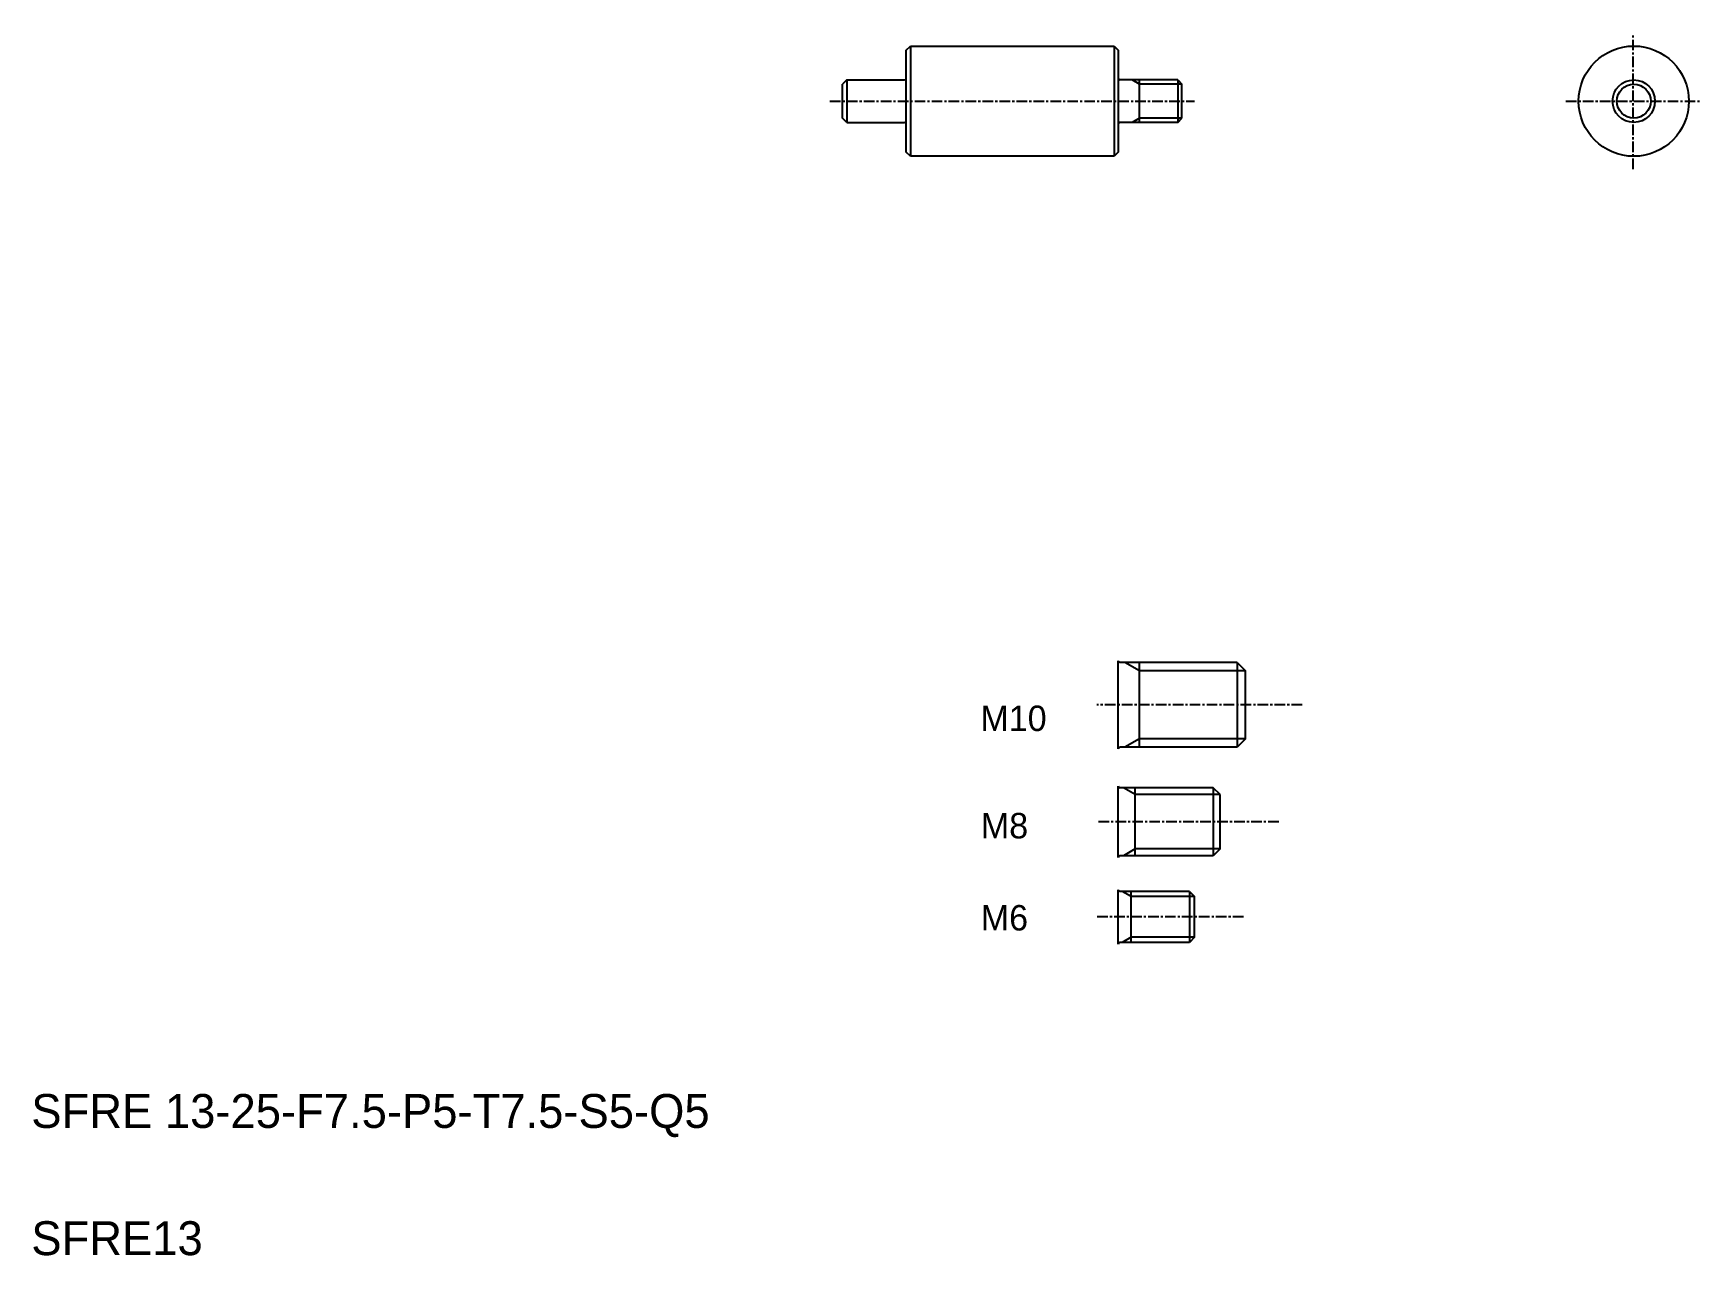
# Model space of a CAD drawing. Extents: x 10 to 207, y 10 to 154.
import ezdxf

# ---------------------------------------------------------------- set-up
doc = ezdxf.new("R2010")
doc.units = 0
doc.linetypes.add('CENTER', pattern=[2, 1.25, -0.25, 0.25, -0.25])
doc.layers.get('0').update_dxf_attribs({"linetype": 'CONTINUOUS'})
doc.layers.add('CENTER', color=1, linetype='CENTER')

msp = doc.modelspace()

# ---------------------------------------------------------------- linework, layer by layer
at = {"color": 7, "linetype": 'CONTINUOUS'}
for p, q in [((113.14, 152.06), (113.64, 152.56)), ((113.14, 140.06), (113.14, 152.06)), ((113.64, 152.56), (137.64, 152.56)), ((113.64, 152.56), (113.64, 139.56)), ((137.64, 152.56), (137.64, 139.56)), ((137.64, 152.56), (138.14, 152.06)), ((138.14, 152.06), (138.14, 140.06)), ((106.14, 148.56), (105.64, 148.06)), ((105.64, 144.06), (105.64, 148.06)), ((106.14, 148.56), (106.14, 143.56)), ((106.14, 148.56), (112.94, 148.56)), ((113.64, 149.06), (113.64, 149.06)), ((145.14, 148.56), (138.34, 148.56)), ((140.64, 143.56), (140.64, 148.56)), ((145.14, 148.56), (145.14, 143.56)), ((145.14, 148.56), (145.64, 148.06)), ((145.64, 144.06), (145.64, 148.06)), ((113.64, 146.06), (113.64, 146.06)), ((106.14, 143.56), (105.64, 144.06)), ((145.14, 143.56), (145.64, 144.06)), ((106.14, 143.56), (112.94, 143.56)), ((145.14, 143.56), (138.34, 143.56)), ((113.64, 139.56), (113.14, 140.06)), ((138.14, 140.06), (137.64, 139.56)), ((137.64, 139.56), (113.64, 139.56)), ((138.14, 69.68), (138.14, 80.08)), ((152.14, 79.88), (138.34, 79.88)), ((140.64, 69.88), (140.64, 79.88)), ((152.14, 79.88), (152.14, 69.88)), ((152.14, 79.88), (153.14, 78.88)), ((153.14, 70.88), (153.14, 78.88)), ((153.14, 70.88), (152.14, 69.88)), ((152.14, 69.88), (138.34, 69.88)), ((138.14, 56.9), (138.14, 65.3)), ((149.34, 65.1), (138.34, 65.1)), ((140.14, 57.1), (140.14, 65.1)), ((149.34, 65.1), (149.34, 57.1)), ((150.14, 64.3), (149.34, 65.1)), ((150.14, 57.9), (150.14, 64.3)), ((149.34, 57.1), (138.34, 57.1)), ((150.14, 57.9), (149.34, 57.1)), ((138.14, 46.68), (138.14, 53.08)), ((146.54, 52.88), (138.34, 52.88)), ((139.64, 46.88), (139.64, 52.88)), ((146.54, 52.88), (146.54, 46.88)), ((146.54, 52.88), (147.14, 52.28)), ((147.14, 47.48), (147.14, 52.28)), ((147.14, 47.48), (146.54, 46.88)), ((146.54, 46.88), (138.34, 46.88))]:
    msp.add_line(p, q, dxfattribs=at)
at = {"color": 3}
for p, q in [((140.64, 148.06), (139.78, 148.56)), ((140.64, 144.06), (139.78, 143.56))]:
    msp.add_line(p, q, dxfattribs=at)
at = {"color": 3, "linetype": 'CONTINUOUS'}
for p, q in [((145.64, 148.06), (140.64, 148.06)), ((145.64, 144.06), (140.64, 144.06)), ((140.64, 78.88), (138.91, 79.88)), ((153.14, 78.88), (140.64, 78.88)), ((140.64, 70.88), (138.91, 69.88)), ((153.14, 70.88), (140.64, 70.88)), ((140.14, 64.3), (138.76, 65.1)), ((150.14, 64.3), (140.14, 64.3)), ((140.14, 57.9), (138.76, 57.1)), ((150.14, 57.9), (140.14, 57.9)), ((139.64, 52.28), (138.61, 52.88)), ((139.64, 52.28), (139.13, 52.58)), ((147.14, 52.28), (139.64, 52.28)), ((139.64, 47.48), (138.61, 46.88)), ((147.14, 47.48), (139.64, 47.48))]:
    msp.add_line(p, q, dxfattribs=at)
at = {"color": 7, "linetype": 'CONTINUOUS'}
for radius in [6.5, 2.5]:
    msp.add_circle((198.91, 146.06), radius, dxfattribs=at)
at = {"color": 3, "linetype": 'CONTINUOUS'}
msp.add_circle((198.91, 146.06), 2, dxfattribs=at)
at = {"color": 7, "linetype": 'CONTINUOUS'}
for centre, start, end in [((112.94, 148.76), 270, 0), ((138.34, 148.76), 180, 270), ((112.94, 143.36), 0, 90), ((138.34, 143.36), 90, 180), ((138.34, 80.08), 180, 270), ((138.34, 69.68), 90, 180), ((138.34, 65.3), 180, 270), ((138.34, 56.9), 90, 180), ((138.34, 53.08), 180, 270), ((138.34, 46.68), 90, 180)]:
    msp.add_arc(centre, 0.2, start, end, dxfattribs=at)
at = {"layer": 'CENTER', "color": 1, "linetype": 'CENTER'}
for p, q in [((198.82, 138.06), (198.82, 154.06)), ((104.14, 146.06), (147.14, 146.06)), ((190.91, 146.06), (206.91, 146.06)), ((159.81, 74.88), (135.62, 74.88)), ((157.05, 61.1), (135.62, 61.1)), ((152.9, 49.88), (135.62, 49.88))]:
    msp.add_line(p, q, dxfattribs=at)

# ---------------------------------------------------------------- texts
at = {"color": 7, "linetype": 'CONTINUOUS'}
for s, height, p in [('M10', 3, (121.89, 71.8)), ('M8', 3, (121.94, 59.14)), ('M6', 3, (121.93, 48.28)), ('SFRE 13-25-F7.5-P5-T7.5-S5-Q5', 4, (10, 25)), ('SFRE13', 4, (10, 10))]:
    msp.add_text(s, height=height, dxfattribs=at).set_placement(p)

doc.saveas('drawing.dxf')
